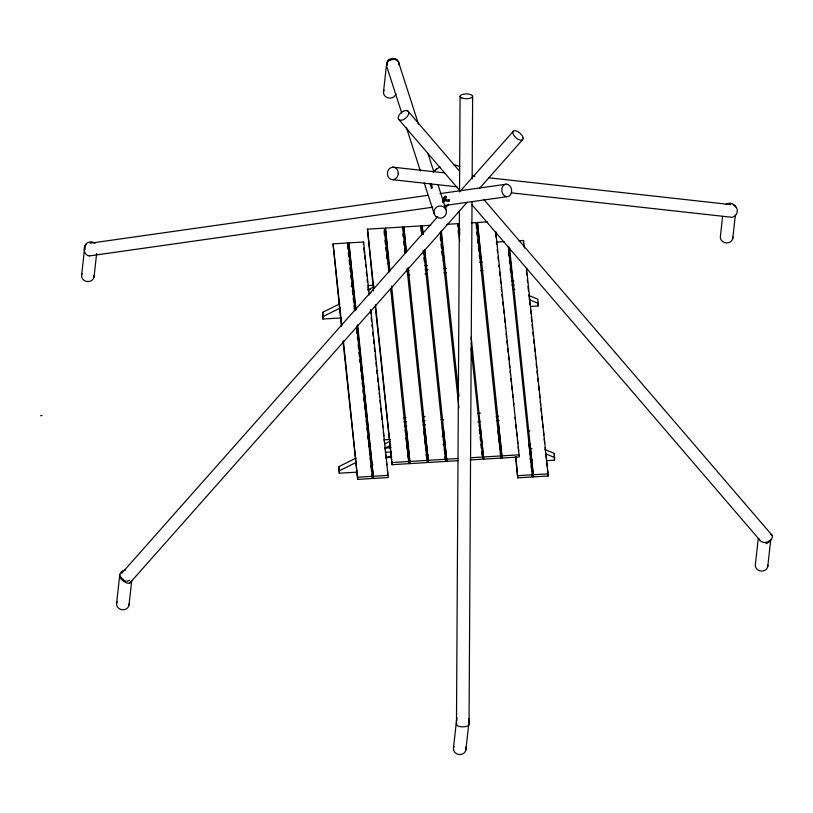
<?xml version="1.0" encoding="UTF-8"?>
<svg xmlns="http://www.w3.org/2000/svg" width="813" height="813" viewBox="0 0 813 813"><rect width="100%" height="100%" fill="white"/><g stroke="black" fill="none" stroke-linecap="round" stroke-linejoin="round"><path stroke-width="1.22" d="M456.479 724.373L459.426 210.445M459.528 191.411L460.077 96.239M469.04 724.515L472.028 201.705M472.16 178.86L472.638 96.381M443.461 200.059L443.969 201.187L443.075 201.238L442.638 200.181L443.847 199.439L444.284 200.506L443.847 199.439M443.471 200.801C444.04 200.415 443.583 202.224 443.898 200.222M444.589 196.695L445.88 197.213L444.589 196.695L444.65 198.423L445.483 198.342L445.88 197.213M444.65 198.423L444.264 197.112M445.331 197.01L444.691 196.665L445.422 196.624M442.729 202.173L446.378 196.817L445.087 196.299L443.288 199.459M442.892 201.167L442.912 200.303M443.126 201.36L442.851 200.425M444.04 201.065L444.05 200.455M444.447 197.62C444.03 199.968 444.965 195.598 445.626 198.087C444.853 199.673 446.134 196.665 444.426 197.955M444.935 197.305L445.534 197.976L444.67 197.955M443.359 199.795L445.087 196.299M445.504 198.474L445.514 197.498M443.37 202.437L446.378 196.817M448.939 200.679L449.071 199.51M81.656 274.946L84.816 246.39M94.023 277.091L96.635 253.504M116.635 603.144L119.785 574.588A6.28 5.559 6.3 0 1 125.375 570.106M129.003 605.289L131.736 580.462M339.783 303.838L322.72 312.304L322.883 319.011L341.663 317.913M322.883 319.011L322.72 312.304M354.915 309.814L347.791 242.965L333.076 243.859L341.389 326.287M347.791 242.965L347.954 248.92M369.244 294.987L363.594 242.01L348.889 242.894L355.637 310.668M363.36 244.185L363.594 242.01M356.216 458.024L339.143 466.479L338.869 469.02L339.306 473.186L356.846 472.17M339.306 473.186L339.143 466.479M388.899 272.284L384.193 228.138L367.466 229.144L373.574 290.952M383.553 91.513L386.703 62.957M356.663 326.216L372.415 478.491L357.7 479.385L343.432 340.982M405.433 253.504L402.608 227.02L385.443 228.057L388.746 263.575L387.466 263.646M370.86 310.119L388.228 477.536L373.513 478.43L357.629 324.885M402.364 229.195L402.608 227.02M421.957 234.733L421.022 225.902L403.848 226.939L406.114 252.579M390.647 288.676L408.817 463.664L392.09 464.68L375.525 304.834M421.022 225.902L421.175 231.786M430.849 225.313L422.262 225.831L422.679 234.174M407.039 268.646L427.232 462.546L410.067 463.593L391.622 286.085M423.705 251.136L445.646 461.438L428.471 462.475L408.156 267.304M457.607 225.851L457.841 223.677L446.804 224.337M457.922 460.686L446.886 461.357L424.813 249.794M471.347 222.853L476.255 222.559L476.408 228.443M487.312 221.888L477.495 222.488L480.808 257.995L479.568 258.067L479.304 255.597M471.154 348.553L482.709 457.028L482.465 459.203L470.209 459.945M495.747 231.532L519.294 456.977L483.715 459.132L471.184 337.121M453.491 747.909L456.652 719.353M465.859 750.053L469.02 721.497A6.28 5.559 6.3 0 0 468.705 718.621M523.338 242.64L523.572 240.465L518.674 240.76M508.328 246.461L532.413 476.946L517.729 477.841L515.96 456.743M530.564 306.45L538.084 305.973L537.911 299.265L528.796 295.424M526.529 268.209L548.206 475.991L533.491 476.885L509.538 247.66M544.984 449.508L554.344 453.451L554.507 460.158L546.997 460.625M554.507 460.158L554.344 453.451M722.605 216.4L720.409 236.268A6.28 5.559 6.3 0 0 726.375 242.904A6.28 5.559 6.3 0 0 732.838 236.969M732.777 238.412L735.389 214.825M758.265 538.399L755.389 564.466A6.28 5.559 6.3 0 0 761.344 571.102A6.28 5.559 6.3 0 0 767.818 565.167M767.757 566.61L770.765 539.304M449.04 199.713L449.01 200.018A18.902 16.727 6.3 0 1 445.92 199.632M442.811 199.652L444.213 197.6M444.701 200.293L443.461 202.091M444.305 200.039L443.095 200.77M121.655 573.389L437.729 216.593M445.29 208.057L448.654 204.256M459.579 191.929L513.379 131.198M130.029 582.85L467.119 202.346M479.731 188.108L522.596 139.714M433.095 172.265L436.54 168.657M388.055 60.365L389.346 59.4M368.228 289.753L373.909 286.928M323.157 316.47L340.23 308.015M368.665 293.92L370.941 292.792M384.651 443.928L390.342 441.113M339.59 470.646L356.653 462.191M385.098 448.095L390.789 445.28M370.616 465.89L372.893 464.762M386.541 457.993L389.955 456.306M389.254 59.4L392.384 58.465M445.128 199.49L445.168 198.911M444.294 197.234L444.142 197.966M443.461 202.315L443.502 201.573M90.111 243.229L427.445 195.384M439.985 193.606L506.448 184.175M89.572 255.902L432.831 207.203M444.142 205.598L507.017 196.685A6.28 4.929 81.9 0 0 511.092 187.844A6.28 4.929 81.9 0 0 502.759 186.36A6.28 4.929 81.9 0 0 505.727 196.451L507.017 196.685M496.773 242.081L504.121 241.644M442.76 260.302L443.989 260.221L440.961 231.827M479.721 262.253L482.211 262.101M406.581 270.881L409.081 270.729M425.29 269.743L427.78 269.591M444 268.615L446.489 268.463M407.374 275.028L409.894 274.875M425.006 273.961L427.526 273.808M443.898 272.812L446.418 272.66M480.422 270.597L482.942 270.444M351.145 286.613L353.675 286.461M367.567 285.617L373.889 285.241M511.103 276.928L512.18 276.867L509.019 247.233M368.015 289.784L370.535 289.631M511.489 281.095L513.928 280.952M511.936 285.272L514.365 285.119M512.373 289.438L514.812 289.286M40.65 415.667L41.991 415.585M403.573 417.852L406.094 417.699M422.465 416.703L424.986 416.551M477.881 413.35L480.402 413.197M403.858 422.028L406.358 421.876M422.567 420.89L425.057 420.738M441.276 419.762L443.766 419.61L441.215 419.742M496.143 416.439L498.643 416.286M404.305 426.195L406.795 426.042M423.014 425.057L425.504 424.904M477.881 421.734L480.381 421.591M496.591 420.606L499.08 420.453M423.685 429.213L424.925 429.142L428.471 462.475M442.089 428.095L443.339 428.024L446.886 461.357M478.918 425.87L480.158 425.788L483.715 459.132M497.332 424.752L498.572 424.681L502.129 458.014L477.495 222.488M384 439.803L390.311 439.416M442.109 436.286L444.63 436.134M527.474 431.114L529.913 430.971M384.915 448.136L391.236 447.75M406.398 446.835L408.929 446.683M443.065 444.609L445.595 444.457M385.25 452.313L391.551 451.926M385.565 457.333L391.866 456.947M425.931 454.884L428.451 454.731M529.375 448.624L531.905 448.471M392.333 462.506L409.061 461.489M410.301 461.418L427.475 460.371M428.715 460.3L445.89 459.264M447.13 459.182L458.166 458.512M470.442 457.77L482.709 457.028M483.948 456.957L519.537 454.802M357.944 477.211L372.649 476.316M373.756 476.255L388.462 475.361M517.972 475.666L532.657 474.772M533.735 474.711L548.44 473.816M425.229 269.723L427.74 269.581M392.293 58.475L394.01 58.556M392.964 167.163L444.63 172.895M472.353 175.964L474.873 176.248M488.735 177.783L730.694 204.602M392.74 179.703L457.008 186.827M511.194 192.833L731.73 217.274A6.28 5.437 -83.7 0 0 737.066 212.569L737.279 210.943A6.28 5.437 -83.7 0 0 733.356 204.937M89.42 255.922L88.129 255.689A6.28 4.929 81.9 0 1 84.267 250.414A6.28 4.929 81.9 0 1 86.422 244.215M393.929 58.566L396.957 59.827M445.077 196.644L446.367 197.163M444.904 197.366L445.554 197.63M529.233 299.591L538.358 303.432M545.421 453.674L554.791 457.617M529.944 458.908L532.251 459.884M119.724 576.041L124.806 581.092M407.892 110.975L459.731 171.38M483.694 199.297L772.086 535.3M398.441 119.084L459.589 190.333M471.774 204.52L760.155 540.523M442.618 200.648L443.075 201.238M432.445 187.884L431.276 183.504M431.5 188.565L430.219 183.84M418.593 124.419L398.837 63.028A6.28 6.118 -17.8 0 1 399.183 64.583M427.892 153.311L433.695 171.37M437.963 184.612L446.093 209.896M387.059 67.377L401.774 113.129M406.419 127.57L420.372 170.913M424.244 182.945L434.315 214.246M85.121 249.266L84.755 247.843A6.28 5.559 6.3 0 1 88.058 242.477A6.28 5.559 6.3 0 1 94.989 243.27M537.749 302.853L538.084 305.973M523.572 240.465L524.385 248.026M526.377 271.136L526.763 274.845M527.291 279.804L527.556 282.284M528.003 286.389L528.491 290.983M528.887 294.743L529.293 298.503M529.69 302.263L529.954 304.773M530.493 309.794L530.889 313.554M531.296 317.314L531.692 321.074M532.098 324.834L532.495 328.594M532.901 332.354L533.298 336.115M533.694 339.885L534.1 343.645M534.497 347.405L534.903 351.165M535.3 354.925L535.706 358.685M536.234 363.706L536.641 367.466M537.037 371.226L537.434 374.986M537.84 378.746L538.104 381.256M538.643 386.266L539.039 390.037M539.446 393.797L539.842 397.557M540.249 401.317L540.645 405.077M541.041 408.837L541.448 412.598M541.844 416.368L542.251 420.128M542.647 423.888L543.054 427.648M543.45 431.398L543.846 435.107M544.243 438.827L544.649 442.658M545.167 447.496L545.564 451.215M545.96 454.934L546.356 458.644M546.753 462.363L547.149 466.083M547.545 469.802L548.206 475.991M533.491 476.885L529.944 443.542L528.867 443.613L529.263 447.313M508.471 252.233L508.867 255.943M509.395 260.882L509.66 263.351M510.178 268.29L510.574 271.989M529.649 451.022L530.046 454.721M530.442 458.43L530.838 462.13M531.235 465.839L531.763 470.778M532.149 474.477L532.413 476.946M495.483 233.494L495.879 237.203M496.397 242.142L496.662 244.611M497.19 249.55L497.454 252.02M497.983 256.959L498.318 260.079M498.867 265.292L499.091 267.375M499.578 271.969L499.985 275.729M500.381 279.489L500.778 283.249M501.184 287.009L501.58 290.769M501.987 294.53L502.383 298.3M502.79 302.06L503.186 305.82M503.593 309.58L503.989 313.34M504.527 318.361L504.924 322.121M505.32 325.881L505.595 328.391M506.123 333.401L506.529 337.161M506.926 340.921L507.332 344.682M507.729 348.452L508.135 352.212M508.532 355.972L508.928 359.732M509.334 363.492L509.731 367.252M510.137 371.013L510.534 374.773M510.94 378.543L511.336 382.303M511.733 386.063L512.139 389.823M512.536 393.583L512.942 397.344M513.47 402.364L513.745 404.864M515.076 417.384L515.3 419.467M515.869 424.874L516.265 428.573M516.662 432.282L517.058 435.981M517.454 439.691L517.851 443.39M518.237 447.099L518.633 450.798M515.483 456.774L517.729 477.841M476.255 222.559L500.879 458.095L500.351 453.156M476.804 232.142L477.201 235.851M477.597 239.55L477.993 243.26M478.511 248.199L478.776 250.668M497.983 430.931L498.379 434.63M498.776 438.339L499.172 442.038M499.568 445.748L499.965 449.447M459.762 229.906L459.091 223.595L459.772 234.418M457.841 223.677L459.721 241.329M458.126 230.79L458.522 234.49M479.314 429.569L479.711 433.278M480.097 436.977L480.493 440.687M480.89 444.386L481.286 448.095M481.682 451.794L482.079 455.504M441.347 231.024L458.959 396.256M440.24 232.355L458.918 407.689M440.25 236.837L440.646 240.546M441.042 244.246L441.439 247.955M441.835 251.654L442.231 255.363M422.262 225.831L423.207 234.662M424.386 250.231L425.575 261.339L424.335 261.42L423.939 257.711M423.146 250.302L423.543 254.012M442.618 433.034L443.014 436.744M443.542 441.683L443.939 445.382M444.325 449.091L444.721 452.79M445.118 456.5L445.646 461.438M403.848 226.939L406.541 252.172M402.892 234.134L403.157 236.603M403.685 241.542L404.081 245.241M404.468 248.951L404.864 252.65M423.939 431.683L424.335 435.382M424.732 439.091L425.26 444.03M425.656 447.729L425.921 450.199M426.439 455.138L426.703 457.607M385.443 228.057L390.006 270.942M410.067 463.593L406.51 430.25L405.27 430.331L405.667 434.03M406.053 437.74L406.449 441.439M406.846 445.148L407.242 448.847M407.77 453.786L408.167 457.495M408.553 461.195L408.817 463.664M367.466 229.144L373.777 288.432M375.179 305.993L392.09 464.68M363.757 247.965L364.295 253.016M364.57 255.536L364.966 259.317M365.504 264.367L365.779 266.888M366.317 271.928L366.714 275.719M367.12 279.499L367.395 282.02M367.923 287.07L368.33 290.851M370.342 309.773L370.748 313.554M371.155 317.344L371.561 321.125M371.958 324.915L372.232 327.436M372.771 332.476L373.167 336.267M373.574 340.047L373.98 343.828M374.376 347.618L374.783 351.399M375.189 355.179L375.586 358.97M375.992 362.75L376.399 366.541M376.795 370.322L377.202 374.102M377.608 377.893L378.004 381.673M378.411 385.453L378.817 389.244M379.214 393.025L379.62 396.805M380.027 400.596L380.423 404.376M380.83 408.167L381.368 413.207M381.632 415.728L382.039 419.518M382.577 424.559L382.842 427.079M383.38 432.13L383.787 435.91M384.193 439.701L384.458 442.221M384.996 447.262L385.403 451.052M385.799 454.833L386.205 458.613M386.612 462.404L386.876 464.924M387.415 469.975L387.821 473.755M348.889 242.894L356.013 309.753M357.253 325.8L373.513 478.43M348.35 252.711L348.757 256.491M349.163 260.272L349.56 264.062M349.966 267.843L350.373 271.633M350.769 275.414L351.175 279.194M351.582 282.985L351.978 286.765M352.385 290.546L352.791 294.336M353.188 298.117L353.594 301.897M354.001 305.688L354.539 310.729M356.551 329.651L356.958 333.442M357.354 337.222L357.629 339.743M358.167 344.793L358.574 348.574M358.97 352.354L359.376 356.145M359.783 359.925L360.047 362.446M360.586 367.496L360.992 371.277M361.389 375.067L361.795 378.848M362.202 382.628L362.598 386.419M363.005 390.199L363.411 393.98M363.807 397.77L364.214 401.551M364.62 405.331L365.017 409.122M365.423 412.902L365.83 416.693M366.226 420.473L366.633 424.254M367.039 428.045L367.435 431.825M367.842 435.605L368.248 439.396M368.645 443.176L369.051 446.957M369.458 450.748L369.854 454.528M370.261 458.319L370.667 462.099M371.074 465.879L371.602 470.93M372.008 474.711L372.415 478.491M333.076 243.859L341.816 325.84M342.995 341.328L357.7 479.385M384.082 231.542L384.478 235.252M384.996 240.191L385.382 243.89M385.779 247.599L386.165 251.298M386.561 255.008L386.947 258.707M456.591 720.796A6.28 5.559 6.3 0 1 457.13 717.97M129.602 580.289A6.28 5.559 6.3 0 1 124.928 581.122L123.363 580.665A6.28 5.559 6.3 0 1 119.785 574.588M387.11 65.812A6.27 5.549 6.3 0 1 388.147 60.355L395.596 59.034A6.27 5.549 6.3 0 1 399.142 65.081M769.555 540.645A6.28 5.559 6.3 0 1 758.844 538.785M386.703 65.823A6.28 6.118 -17.8 0 1 398.085 61.615M770.561 534.182A6.28 3.587 -40.6 0 1 771.811 538.663A6.28 3.587 -40.6 0 1 766.009 543.643M468.857 723.895A6.28 2.409 0.3 0 1 465.808 726.558A6.28 2.409 0.3 0 1 458.247 726.09L457.272 725.582A6.28 2.409 0.3 0 1 456.723 723.753M130.456 582.159A6.28 3.089 41.5 0 1 123.18 580.726M121.178 578.307A6.28 3.089 41.5 0 1 120.578 577.088M435.046 170.669A20.467 17.896 7.6 0 1 440.036 166.95M453.593 164.775A20.467 17.896 7.6 0 1 459.721 166.574M449.091 201.411A20.691 18.445 5.5 0 1 444.833 200.618M395.921 93.658A6.28 5.559 6.3 0 1 387.892 97.865A6.28 5.559 6.3 0 1 384.031 90.131M94.084 275.637A6.28 5.559 6.3 0 1 86.798 281.481A6.28 5.559 6.3 0 1 82.143 273.575M129.064 603.835A6.28 5.559 6.3 0 1 121.767 609.679A6.28 5.559 6.3 0 1 117.113 601.772M465.554 747.177A6.28 5.559 6.3 0 1 459.447 754.535A6.28 5.559 6.3 0 1 453.979 746.527M726.121 204.165A6.28 5.559 6.3 0 1 735.623 206.98M523.105 138.078L523.023 139.013A6.28 3.089 41.5 0 1 514.975 136.818A6.28 3.089 41.5 0 1 515.503 130.741A6.28 3.089 41.5 0 1 523.105 138.078M398.289 173.362L398.075 174.988A6.28 5.437 -83.7 0 1 389.264 178.281A6.28 5.437 -83.7 0 1 390.647 167.783A6.28 5.437 -83.7 0 1 398.289 173.362M403.136 111.31L401.785 112.153A6.28 3.587 -40.6 0 0 399.63 120.1A6.28 3.587 -40.6 0 0 408.411 114.633A6.28 3.587 -40.6 0 0 403.136 111.31M427.343 265.424L424.843 265.577L427.292 265.414M461.845 97.956L460.869 97.448A6.28 2.409 0.3 0 1 465.91 93.912A6.28 2.409 0.3 0 1 472.221 97.204A6.28 2.409 0.3 0 1 461.845 97.956M436.175 216.817L435.067 215.658A6.28 6.118 -17.8 0 1 439.132 206.045A6.28 6.118 -17.8 0 1 446.256 213.575A6.28 6.118 -17.8 0 1 436.175 216.817"/></g></svg>
